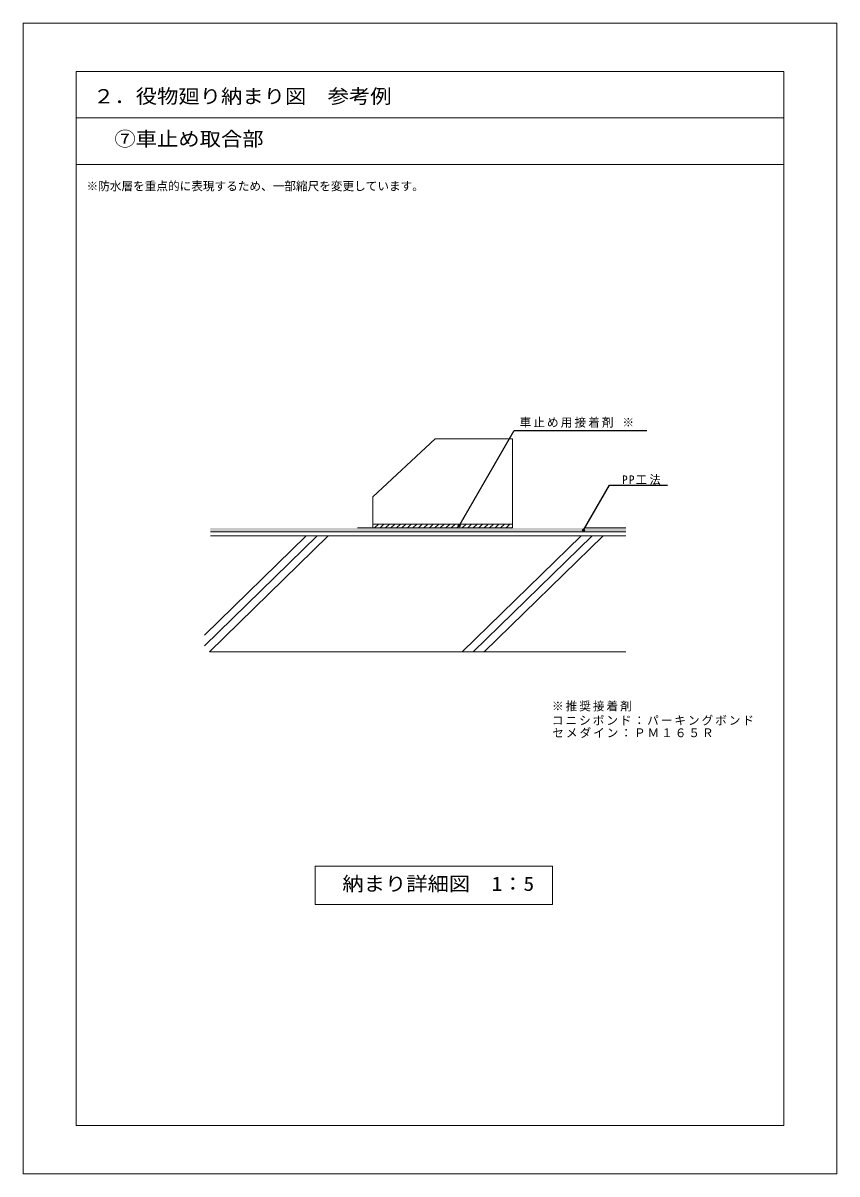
# Model space of a CAD drawing. Units: millimetres, scale not verified. Extents: x -505 to 545, y -737 to 748.
import ezdxf
from ezdxf.enums import TextEntityAlignment as Align

# ---------------------------------------------------------------- set-up
doc = ezdxf.new("R2010")
doc.units = ezdxf.units.MM
doc.header["$LTSCALE"] = 5
doc.header["$PDMODE"] = 32
doc.header["$PDSIZE"] = 2.5
for name, color, linetype, lineweight in [('0-0_0', 6, 'Continuous', 18), ('0-1_WAKU', 6, 'Continuous', 18), ('0-2_KUTAI', 7, 'Continuous', 18)]:
    doc.layers.add(name, color=color, linetype=linetype, lineweight=lineweight)
doc.layers.add('0-A_0-A', color=4, linetype='Continuous')
doc.styles.add('ＭＳ ゴシック', font='')
doc.styles.get('ＭＳ ゴシック').set_extended_font_data('MS Gothic')

msp = doc.modelspace()

# ---------------------------------------------------------------- linework, layer by layer
at = {"layer": '0-0_0'}
for p, q in [((-436.285, 685.928), (-436.285, -674.072)), ((476.215, 685.928), (-436.285, 685.928)), ((476.215, 685.928), (476.215, -674.072)), ((476.215, 625.928), (-436.285, 625.928)), ((476.215, 565.928), (-436.285, 565.928)), ((476.215, -674.072), (-436.285, -674.072))]:
    msp.add_line(p, q, dxfattribs=at)
at = {"layer": '0-0_0', "color": 7}
msp.add_lwpolyline([(-505.035, -736.572), (544.965, -736.572), (544.965, 748.428), (-505.035, 748.428)], close=True, dxfattribs=at)
at = {"layer": '0-1_WAKU'}
for p, q in [((-436.285, 685.928), (-436.285, -674.072)), ((476.215, 685.928), (-436.285, 685.928)), ((476.215, 685.928), (476.215, -674.072)), ((476.215, -674.072), (-436.285, -674.072))]:
    msp.add_line(p, q, dxfattribs=at)
at = {"layer": '0-2_KUTAI'}
for p, q in [((-53.57, 136.904), (26.43, 211.904)), ((126.43, 211.904), (26.43, 211.904)), ((126.43, 96.904), (126.43, 211.904)), ((-53.57, 96.904), (-53.57, 136.904)), ((126.43, 96.904), (-73.57, 96.904)), ((126.43, 101.904), (-53.57, 101.904))]:
    msp.add_line(p, q, dxfattribs=at)
at = {"layer": '0-2_KUTAI', "color": 2}
for p, q in [((-263.251, 91.904), (272.698, 91.904)), ((219.642, 96.904), (272.698, 96.904))]:
    msp.add_line(p, q, dxfattribs=at)
at = {"layer": '0-2_KUTAI', "color": 4}
for p, q in [((-270.916, -41.217), (-139.841, 86.904)), ((-270.916, -55.201), (-125.534, 86.904)), ((-264.688, -63.096), (-111.228, 86.904)), ((-263.251, 86.904), (272.698, 86.904)), ((61.31, -63.096), (214.77, 86.904)), ((75.616, -63.096), (229.076, 86.904)), ((89.922, -63.096), (243.382, 86.904)), ((-264.688, -63.096), (272.698, -63.096))]:
    msp.add_line(p, q, dxfattribs=at)
msp.add_lwpolyline([(-127.991, -339.519), (178.034, -339.519), (178.034, -388.746), (-127.991, -388.746)], close=True, dxfattribs=at)
at = {"layer": '0-A_0-A'}
for p, q in [((57.62, 99.81), (128.505, 222.586)), ((128.505, 222.586), (299.89, 222.586)), ((218.014, 94.086), (251.595, 152.25)), ((251.595, 152.25), (326.288, 152.25)), ((-51.589, 96.904), (-46.589, 101.904)), ((-44.517, 96.904), (-39.517, 101.904)), ((-37.446, 96.904), (-32.446, 101.904)), ((-30.375, 96.904), (-25.375, 101.904)), ((-23.304, 96.904), (-18.304, 101.904)), ((-16.233, 96.904), (-11.233, 101.904)), ((-9.162, 96.904), (-4.162, 101.904)), ((-2.091, 96.904), (2.909, 101.904)), ((4.98, 96.904), (9.98, 101.904)), ((12.051, 96.904), (17.051, 101.904)), ((19.122, 96.904), (24.122, 101.904)), ((26.193, 96.904), (31.193, 101.904)), ((33.264, 96.904), (38.264, 101.904)), ((40.335, 96.904), (45.335, 101.904)), ((47.406, 96.904), (52.406, 101.904)), ((54.477, 96.904), (59.477, 101.904)), ((61.549, 96.904), (66.549, 101.904)), ((68.62, 96.904), (73.62, 101.904)), ((75.691, 96.904), (80.691, 101.904)), ((82.762, 96.904), (87.762, 101.904)), ((89.833, 96.904), (94.833, 101.904)), ((96.904, 96.904), (101.904, 101.904)), ((103.975, 96.904), (108.975, 101.904)), ((111.046, 96.904), (116.046, 101.904)), ((118.117, 96.904), (123.117, 101.904)), ((125.188, 96.904), (126.43, 98.145)), ((219.642, 96.906), (219.653, 96.924))]:
    msp.add_line(p, q, dxfattribs=at)
for p in [(57.62, 99.81), (218.014, 94.086)]:
    msp.add_point(p, dxfattribs=at)
at = {"layer": '0-A_0-A', "color": 7}
msp.add_solid([(-263.251, 96.904), (-263.251, 91.904), (272.698, 96.904), (272.698, 91.904)], dxfattribs=at)

# ---------------------------------------------------------------- texts
at = {"layer": '0-0_0', "color": 7, "style": 'ＭＳ ゴシック'}
msp.add_text('※防水層を重点的に表現するため、一部縮尺を変更しています。', height=11, dxfattribs=at).set_placement((-423.031, 529.134), align=Align.BOTTOM_LEFT)
at = {"layer": '0-2_KUTAI', "style": 'ＭＳ ゴシック', "width": 1.1}
for s, p in [('２．役物廻り納まり図\u3000参考例', (-414.633, 639.278)), ('⑦車止め取合部', (-387.205, 584.252)), ('納まり詳細図\u30001：5', (-93.116, -376.798))]:
    msp.add_text(s, height=18.33, dxfattribs=at).set_placement(p, align=Align.BOTTOM_LEFT)
at = {"layer": '0-2_KUTAI', "char_height": 11, "attachment_point": 7, "style": 'ＭＳ ゴシック'}
for s, insert in [('\\T1.24;\\W0.95;PP工法', (267.863, 152.441)), ('\\T1.17;※推奨接着剤', (177.354, -139.858)), ('\\T1.17;コニシボンド：パーキングボンド', (177.187, -157.984)), ('\\T1.17;セメダイン：ＰＭ１６５Ｒ', (177.714, -174.022))]:
    msp.add_mtext(s, dxfattribs=dict(at, insert=insert))
at = {"layer": '0-A_0-A', "color": 7, "insert": (135.487, 226.274), "char_height": 11, "attachment_point": 7, "style": 'ＭＳ ゴシック'}
msp.add_mtext('\\T1.18;車止め用接着剤\\~※', dxfattribs=at)

doc.saveas('drawing.dxf')
